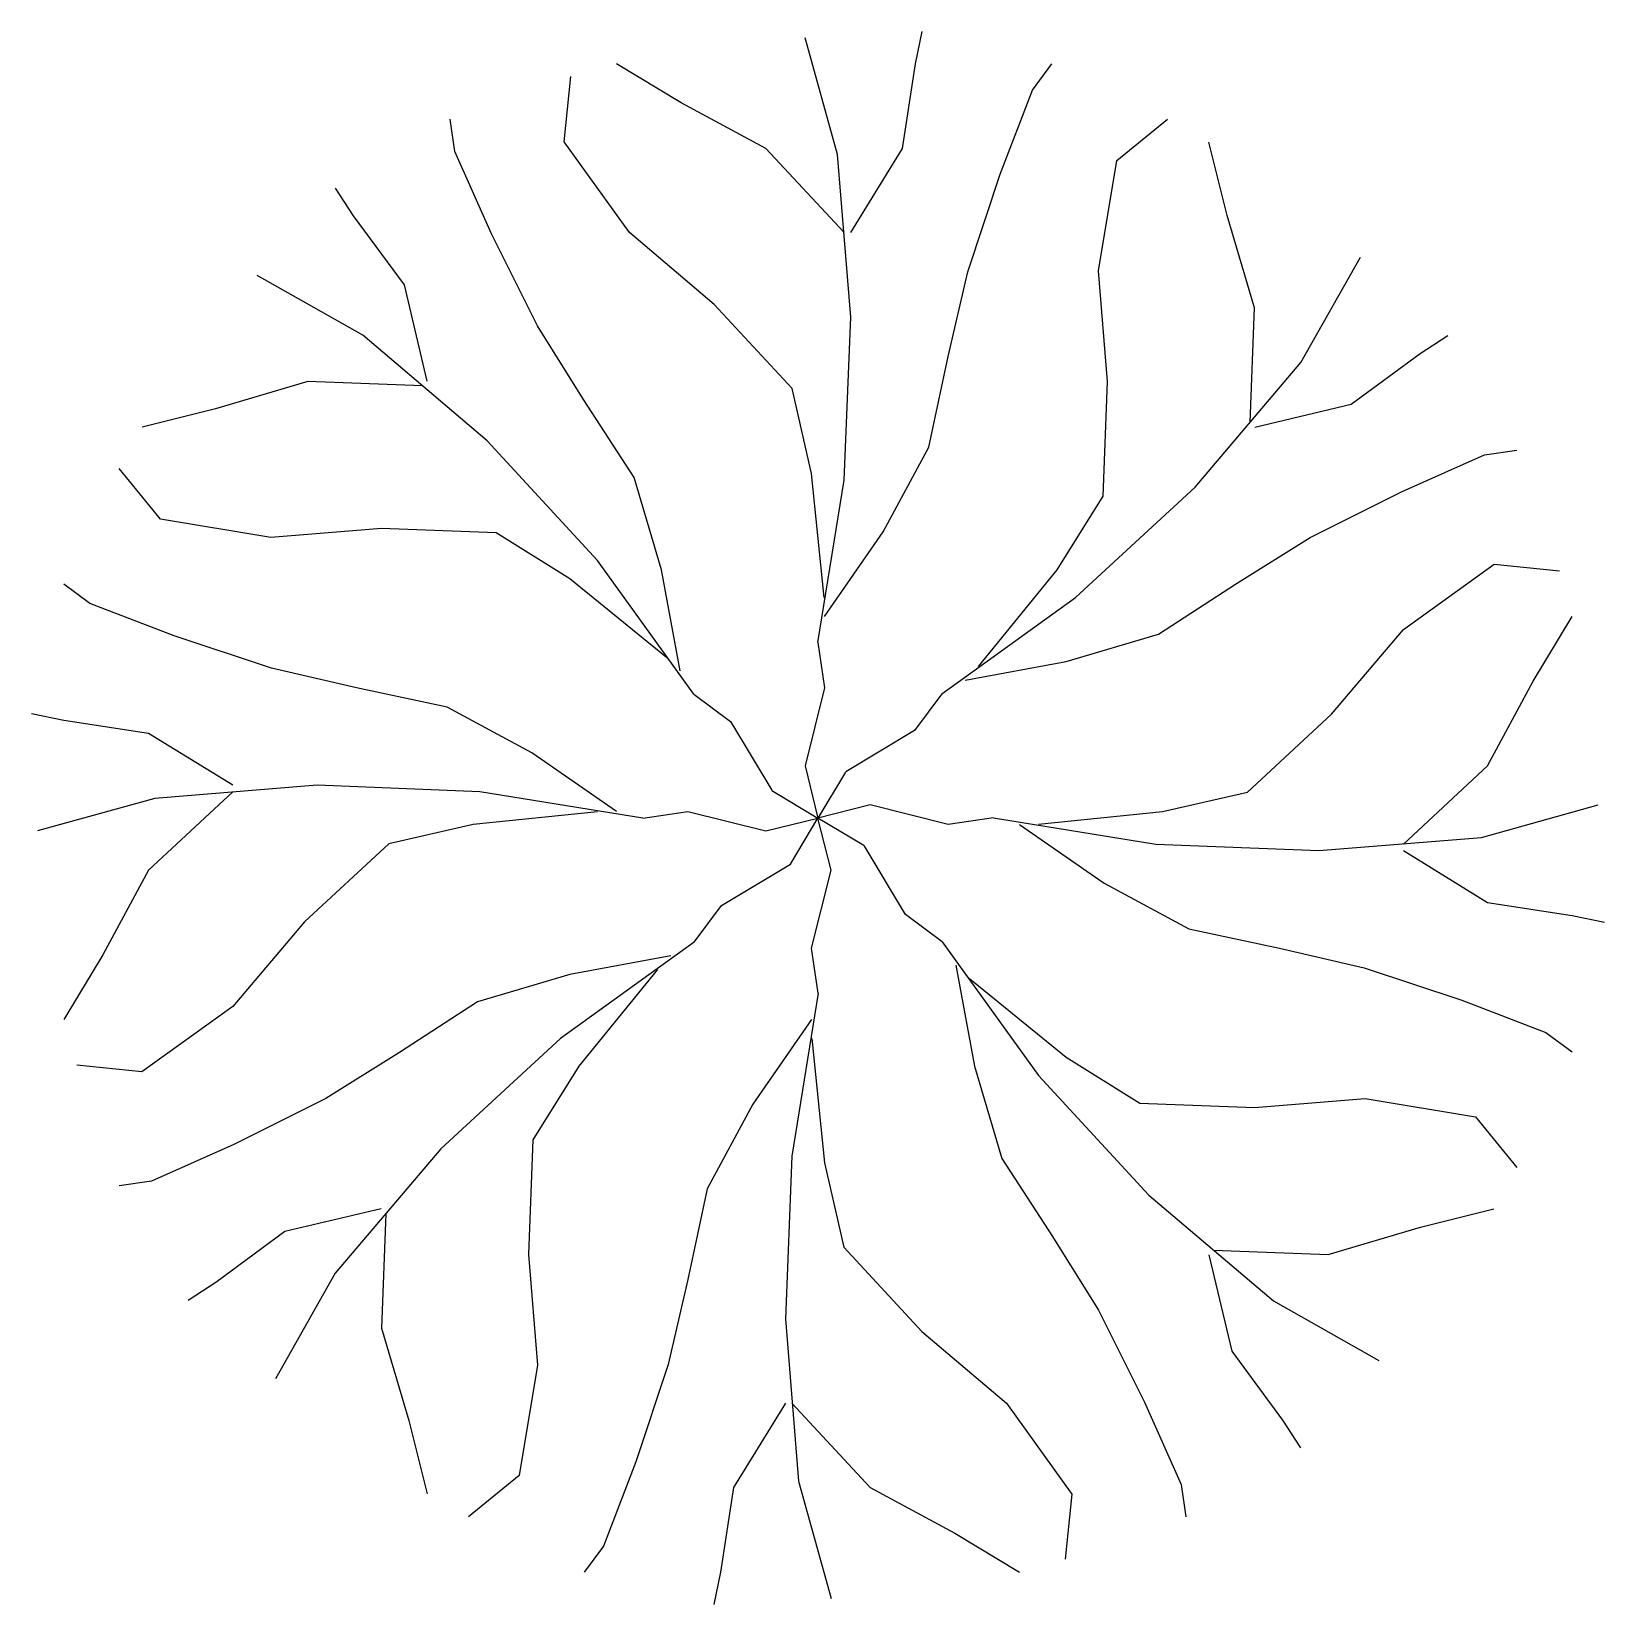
# Model space of a CAD drawing. Header units: millimetres. Extents: x 292.54 to 294.58, y 2565.97 to 2568.01.
import ezdxf

# ---------------------------------------------------------------- set-up
doc = ezdxf.new("R2010")
doc.units = ezdxf.units.MM
doc.header["$LTSCALE"] = 10
doc.layers.add('Vegetais', color=94, linetype='Continuous')

msp = doc.modelspace()

# ---------------------------------------------------------------- linework, layer by layer
at = {"layer": 'Vegetais'}
for p, q in [((293.6898, 2567.9642), (293.6984, 2568.0062)), ((293.5886, 2567.8465), (293.5467, 2567.9981)), ((293.3863, 2567.9137), (293.3024, 2567.9642)), ((293.6731, 2567.8545), (293.6898, 2567.9642)), ((293.8415, 2567.9303), (293.8668, 2567.9642)), ((293.2346, 2567.8631), (293.2432, 2567.9476)), ((293.7996, 2567.8212), (293.8415, 2567.9303)), ((293.4961, 2567.8545), (293.3863, 2567.9137)), ((293.0929, 2567.8505), (293.0868, 2567.8924)), ((293.9507, 2567.839), (294.0165, 2567.8926)), ((293.3191, 2567.7454), (293.2346, 2567.8631)), ((294.0937, 2567.7675), (294.0701, 2567.8626)), ((293.1404, 2567.7437), (293.0929, 2567.8505)), ((293.5973, 2567.7454), (293.4961, 2567.8545)), ((293.6059, 2567.6357), (293.5886, 2567.8465)), ((293.6059, 2567.7454), (293.6731, 2567.8545)), ((293.9271, 2567.696), (293.9507, 2567.839)), ((293.7576, 2567.6948), (293.7996, 2567.8212)), ((292.9616, 2567.7672), (292.938, 2567.803)), ((293.0274, 2567.6778), (292.9616, 2567.7672)), ((294.1295, 2567.648), (294.0937, 2567.7675)), ((293.2001, 2567.6247), (293.1404, 2567.7437)), ((293.4289, 2567.6523), (293.3191, 2567.7454)), ((294.1892, 2567.5769), (294.2668, 2567.7138)), ((293.7323, 2567.5851), (293.7576, 2567.6948)), ((293.9389, 2567.5526), (293.9271, 2567.696)), ((292.9734, 2567.6124), (292.8365, 2567.69)), ((293.057, 2567.5531), (293.0274, 2567.6778)), ((293.53, 2567.5432), (293.4289, 2567.6523)), ((294.1238, 2567.4993), (294.1295, 2567.648)), ((293.1346, 2567.4755), (292.9734, 2567.6124)), ((293.2598, 2567.5292), (293.2001, 2567.6247)), ((294.344, 2567.5887), (294.3798, 2567.6122)), ((294.0523, 2567.4156), (294.1892, 2567.5769)), ((294.2546, 2567.5229), (294.344, 2567.5887)), ((292.9022, 2567.5527), (292.7828, 2567.5169)), ((293.0509, 2567.547), (292.9022, 2567.5527)), ((293.9333, 2567.4039), (293.9389, 2567.5526)), ((292.7828, 2567.5169), (292.6877, 2567.4933)), ((294.1299, 2567.4932), (294.2546, 2567.5229)), ((294.3205, 2567.4099), (294.4273, 2567.4574)), ((294.4273, 2567.4574), (294.4692, 2567.4635)), ((292.7113, 2567.3739), (292.6576, 2567.4397)), ((293.8972, 2567.2727), (294.0523, 2567.4156)), ((294.2015, 2567.3502), (294.3205, 2567.4099)), ((292.8543, 2567.3503), (292.7113, 2567.3739)), ((292.9977, 2567.3621), (292.8543, 2567.3503)), ((294.106, 2567.2905), (294.2015, 2567.3502)), ((294.3222, 2567.2312), (294.4399, 2567.3156)), ((294.4399, 2567.3156), (294.5244, 2567.307)), ((292.6199, 2567.2647), (292.586, 2567.29)), ((294.0048, 2567.2251), (294.106, 2567.2905)), ((292.7291, 2567.2228), (292.6199, 2567.2647)), ((294.4905, 2567.1639), (294.541, 2567.2478)), ((294.2291, 2567.1214), (294.3222, 2567.2312)), ((292.8554, 2567.1808), (292.7291, 2567.2228)), ((292.9652, 2567.1555), (292.8554, 2567.1808)), ((294.4313, 2567.0542), (294.4905, 2567.1639)), ((293.0829, 2567.1302), (292.9652, 2567.1555)), ((292.586, 2567.113), (292.5441, 2567.1216)), ((292.6957, 2567.0963), (292.586, 2567.113)), ((294.12, 2567.0202), (294.2291, 2567.1214)), ((292.8049, 2567.0291), (292.6957, 2567.0963)), ((294.3222, 2566.953), (294.4313, 2567.0542)), ((292.8049, 2567.0205), (292.6957, 2566.9193)), ((292.9146, 2567.0291), (292.7038, 2567.0118)), ((293.1254, 2567.0205), (292.9146, 2567.0291)), ((294.0102, 2566.995), (294.12, 2567.0202)), ((292.7038, 2567.0118), (292.5521, 2566.9699)), ((294.4233, 2566.9616), (294.5749, 2567.0036)), ((293.1168, 2566.9785), (293.0071, 2566.9532)), ((294.2125, 2566.9444), (294.4233, 2566.9616)), ((293.0071, 2566.9532), (292.898, 2566.8521)), ((294.0016, 2566.953), (294.2125, 2566.9444)), ((294.3222, 2566.9444), (294.4313, 2566.8771)), ((292.6957, 2566.9193), (292.6366, 2566.8095)), ((293.9344, 2566.9024), (294.0441, 2566.8432)), ((294.4313, 2566.8771), (294.541, 2566.8605)), ((294.541, 2566.8605), (294.583, 2566.8519)), ((292.898, 2566.8521), (292.8049, 2566.7423)), ((294.0441, 2566.8432), (294.1619, 2566.818)), ((294.1619, 2566.818), (294.2716, 2566.7927)), ((292.6366, 2566.8095), (292.586, 2566.7256)), ((294.2716, 2566.7927), (294.398, 2566.7507)), ((292.8049, 2566.7423), (292.6871, 2566.6578)), ((293.1222, 2566.7484), (293.0211, 2566.683)), ((294.398, 2566.7507), (294.5071, 2566.7088)), ((294.5071, 2566.7088), (294.541, 2566.6835)), ((293.0211, 2566.683), (292.9256, 2566.6233)), ((292.6871, 2566.6578), (292.6027, 2566.6664)), ((293.2535, 2566.665), (293.1938, 2566.5696)), ((293.7662, 2566.6649), (293.8019, 2566.5454)), ((293.8495, 2566.6531), (293.9924, 2566.4979)), ((292.9256, 2566.6233), (292.8066, 2566.5636)), ((293.4792, 2566.6159), (293.42, 2566.5061)), ((293.9807, 2566.617), (294.1294, 2566.6113)), ((294.1294, 2566.6113), (294.2728, 2566.6231)), ((294.2728, 2566.6231), (294.4158, 2566.5996)), ((294.4158, 2566.5996), (294.4694, 2566.5338)), ((292.8066, 2566.5636), (292.6997, 2566.5161)), ((293.0747, 2566.5578), (292.9379, 2566.3966)), ((293.1938, 2566.5696), (293.1881, 2566.4209)), ((293.5298, 2566.5486), (293.5212, 2566.3378)), ((293.5718, 2566.54), (293.597, 2566.4303)), ((293.8019, 2566.5454), (293.8673, 2566.4443)), ((292.6997, 2566.5161), (292.6579, 2566.51)), ((293.42, 2566.5061), (293.3948, 2566.3884)), ((293.9924, 2566.4979), (294.1537, 2566.3611)), ((292.9972, 2566.4802), (292.8724, 2566.4506)), ((293.0032, 2566.4741), (292.9976, 2566.3254)), ((294.3443, 2566.4566), (294.4394, 2566.4802)), ((292.8724, 2566.4506), (292.7831, 2566.3848)), ((294.2248, 2566.4208), (294.3443, 2566.4566)), ((293.597, 2566.4303), (293.6982, 2566.3212)), ((293.8673, 2566.4443), (293.927, 2566.3488)), ((293.1881, 2566.4209), (293.1999, 2566.2775)), ((294.07, 2566.4204), (294.0997, 2566.2956)), ((294.0761, 2566.4264), (294.2248, 2566.4208)), ((292.9379, 2566.3966), (292.8603, 2566.2597)), ((293.3948, 2566.3884), (293.3695, 2566.2786)), ((292.7831, 2566.3848), (292.7473, 2566.3612)), ((293.927, 2566.3488), (293.9867, 2566.2298)), ((294.1537, 2566.3611), (294.2906, 2566.2835)), ((293.5212, 2566.3378), (293.5384, 2566.127)), ((292.9976, 2566.3254), (293.0334, 2566.206)), ((293.6982, 2566.3212), (293.808, 2566.2281)), ((294.0997, 2566.2956), (294.1655, 2566.2063)), ((293.1999, 2566.2775), (293.1764, 2566.1345)), ((293.3695, 2566.2786), (293.3275, 2566.1523)), ((293.5212, 2566.2281), (293.4539, 2566.1189)), ((293.5298, 2566.2281), (293.631, 2566.1189)), ((293.808, 2566.2281), (293.8924, 2566.1103)), ((293.9867, 2566.2298), (294.0342, 2566.1229)), ((293.0334, 2566.206), (293.057, 2566.1109)), ((294.1655, 2566.2063), (294.189, 2566.1705)), ((293.3275, 2566.1523), (293.2856, 2566.0431)), ((293.1764, 2566.1345), (293.1106, 2566.0808)), ((293.5384, 2566.127), (293.5804, 2565.9753)), ((294.0342, 2566.1229), (294.0403, 2566.0811)), ((293.4539, 2566.1189), (293.4373, 2566.0092)), ((293.631, 2566.1189), (293.7407, 2566.0598)), ((293.8924, 2566.1103), (293.8838, 2566.0259)), ((293.2856, 2566.0431), (293.2603, 2566.0092)), ((293.7407, 2566.0598), (293.8246, 2566.0092)), ((293.4373, 2566.0092), (293.4287, 2565.9673))]:
    msp.add_line(p, q, dxfattribs=at)
at = {"layer": 'Vegetais', "color": 34}
for p, q in [((293.5973, 2567.4248), (293.6059, 2567.6357)), ((293.707, 2567.4673), (293.7323, 2567.5851)), ((293.5553, 2567.4334), (293.53, 2567.5432)), ((293.3252, 2567.428), (293.2598, 2567.5292)), ((293.2776, 2567.3204), (293.1346, 2567.4755)), ((293.6478, 2567.3576), (293.707, 2567.4673)), ((293.3609, 2567.3086), (293.3252, 2567.428)), ((293.5717, 2567.2726), (293.5553, 2567.4334)), ((293.5634, 2567.214), (293.5973, 2567.4248)), ((293.8736, 2567.3084), (293.9333, 2567.4039)), ((293.1464, 2567.3565), (292.9977, 2567.3621)), ((293.2418, 2567.2968), (293.1464, 2567.3565)), ((293.572, 2567.2479), (293.6478, 2567.3576)), ((293.4027, 2567.1473), (293.2776, 2567.3204)), ((293.3848, 2567.1774), (293.3609, 2567.3086)), ((293.7714, 2567.1831), (293.8736, 2567.3084)), ((293.3672, 2567.1946), (293.2418, 2567.2968)), ((293.7241, 2567.1476), (293.8972, 2567.2727)), ((293.8854, 2567.1894), (294.0048, 2567.2251)), ((293.5634, 2567.214), (293.572, 2567.1554)), ((293.7542, 2567.1654), (293.8854, 2567.1894)), ((293.4027, 2567.1473), (293.4502, 2567.112)), ((293.572, 2567.1554), (293.5467, 2567.0543)), ((293.7241, 2567.1476), (293.6888, 2567.1)), ((293.1927, 2567.071), (293.0829, 2567.1302)), ((293.4502, 2567.112), (293.5038, 2567.0226)), ((293.6888, 2567.1), (293.5994, 2567.0464)), ((293.3024, 2566.9952), (293.1927, 2567.071)), ((293.5467, 2567.0542), (293.5635, 2566.9867)), ((293.5993, 2567.0463), (293.5635, 2566.9867)), ((293.3363, 2566.9866), (293.1254, 2567.0205)), ((293.5039, 2567.0225), (293.5635, 2566.9867)), ((293.631, 2567.0036), (293.5635, 2566.9867)), ((293.7322, 2566.9783), (293.6311, 2567.0036)), ((293.2777, 2566.9949), (293.1168, 2566.9785)), ((293.3363, 2566.9866), (293.3949, 2566.9952)), ((293.3949, 2566.9952), (293.496, 2566.9699)), ((293.4961, 2566.9699), (293.5635, 2566.9867)), ((293.5278, 2566.9271), (293.5635, 2566.9867)), ((293.5804, 2566.9193), (293.5635, 2566.9867)), ((293.6231, 2566.951), (293.5635, 2566.9867)), ((293.7908, 2566.9869), (293.7322, 2566.9783)), ((293.7908, 2566.9869), (294.0016, 2566.953)), ((293.8494, 2566.9786), (294.0102, 2566.995)), ((293.8247, 2566.9783), (293.9344, 2566.9024)), ((293.6768, 2566.8615), (293.6232, 2566.9509)), ((293.4383, 2566.8734), (293.5277, 2566.927)), ((293.5551, 2566.8181), (293.5804, 2566.9192)), ((293.403, 2566.8259), (293.4383, 2566.8734)), ((293.7244, 2566.8262), (293.6768, 2566.8615)), ((293.403, 2566.8259), (293.2299, 2566.7008)), ((293.5637, 2566.7595), (293.5551, 2566.8181)), ((293.7244, 2566.8262), (293.8495, 2566.6531)), ((293.3729, 2566.808), (293.2417, 2566.7841)), ((293.7422, 2566.7961), (293.7662, 2566.6649)), ((293.2417, 2566.7841), (293.1222, 2566.7484)), ((293.3557, 2566.7904), (293.2535, 2566.665)), ((293.7599, 2566.7789), (293.8852, 2566.6767)), ((293.5637, 2566.7595), (293.5298, 2566.5486)), ((293.5551, 2566.7256), (293.4792, 2566.6159)), ((293.2299, 2566.7008), (293.0747, 2566.5578)), ((293.5554, 2566.7009), (293.5718, 2566.54)), ((293.8852, 2566.6767), (293.9807, 2566.617))]:
    msp.add_line(p, q, dxfattribs=at)

doc.saveas('drawing.dxf')
